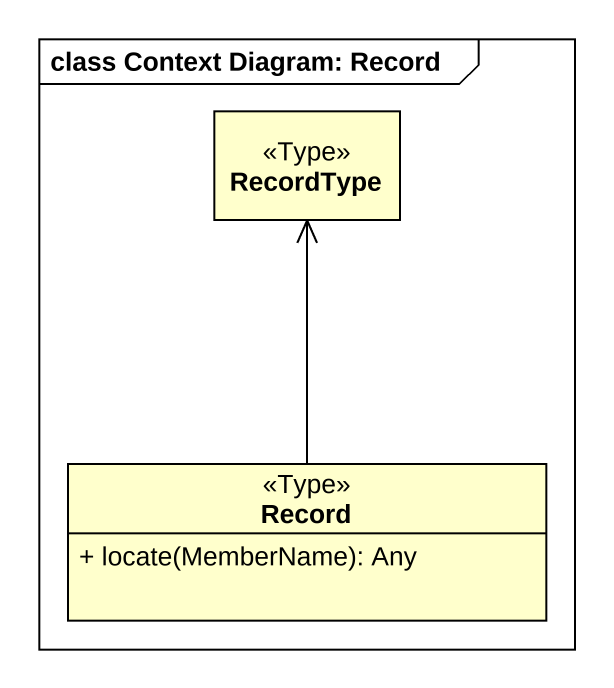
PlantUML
@startuml
mainframe class Context Diagram: Record
hide circle
hide empty members
skinparam classAttributeIconSize 0
class RecordType <<Type>>
class "Record" as Record_ <<Type>> {
  + locate(MemberName): Any
}
Record_ -up-> RecordType
@enduml
